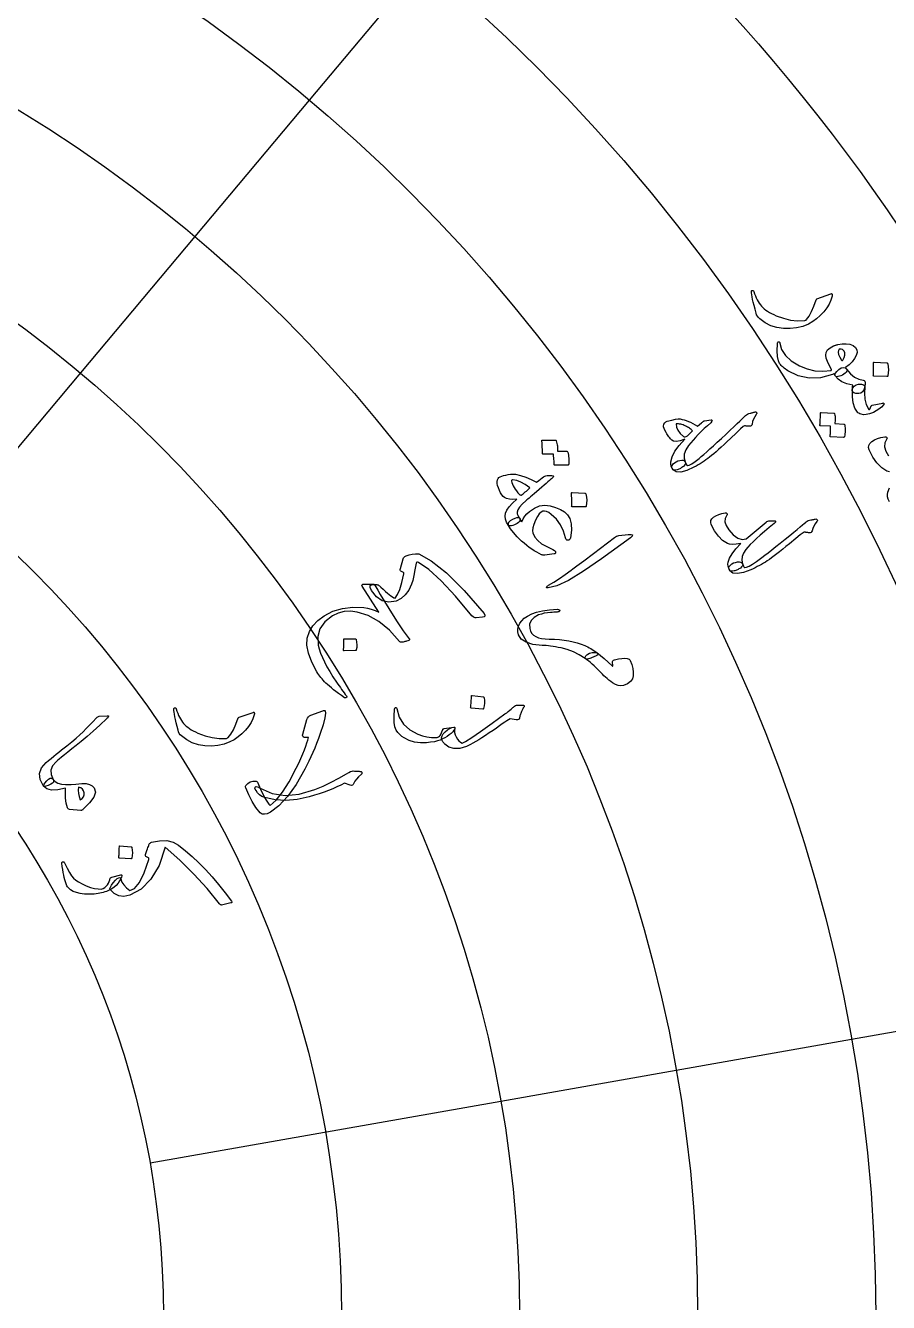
# Model space of a CAD drawing. Header units: millimetres. Extents: x -45 to 45, y -45 to 73.
# Drawn here: x 12.69 to 27.58, y 0.22 to 22.24 of the extents above; entities that cross this region are included whole.
import ezdxf

# ---------------------------------------------------------------- set-up
doc = ezdxf.new("R2010")
doc.units = ezdxf.units.MM
for name, color, linetype in [('ENGRAVE', 7, 'Continuous'), ('ENGRAVE_FINE', 8, 'Continuous'), ('GUIDE', 3, 'Continuous'), ('TEXT', 5, 'Continuous')]:
    doc.layers.add(name, color=color, linetype=linetype)

msp = doc.modelspace()

# ---------------------------------------------------------------- linework, layer by layer
at = {"layer": 'ENGRAVE'}
for radius in [39.65, 33.5042, 27.3585, 21.2127, 15.067]:
    msp.add_circle((0, 0), radius, dxfattribs=at)
at = {"layer": 'ENGRAVE_FINE'}
for points in [[(21.5361, 25.6657), (17.5857, 20.9578)], [(17.5857, 20.9578), (13.6353, 16.2499)], [(13.6353, 16.2499), (9.6849, 11.542)], [(32.9952, 5.818), (26.9429, 4.7508)], [(26.9429, 4.7508), (20.8905, 3.6836)], [(20.8905, 3.6836), (14.8381, 2.6164)]]:
    msp.add_lwpolyline(points, dxfattribs=at)
for radius in [36.5771, 30.4314, 24.2856, 18.1399]:
    msp.add_circle((0, 0), radius, dxfattribs=at)
at = {"layer": 'GUIDE'}
msp.add_circle((0, 0), 41, dxfattribs=at)
at = {"layer": 'TEXT'}
for points in [[(26.5863, 17.616), (26.5909, 17.6173), (26.5948, 17.6178), (26.5981, 17.6176), (26.6009, 17.6166), (26.6053, 17.611), (26.6075, 17.6021), (26.6074, 17.5897), (26.605, 17.574), (26.5851, 17.5059), (26.5545, 17.4385), (26.5133, 17.3718), (26.4615, 17.3058), (26.4013, 17.2416), (26.3376, 17.1848), (26.2706, 17.1355), (26.2002, 17.0937), (26.0981, 17.0531), (25.9919, 17.0266), (25.8818, 17.014), (25.7678, 17.0151), (25.6543, 17.0312), (25.5481, 17.0647), (25.4491, 17.1157), (25.3571, 17.1842), (25.3356, 17.2046), (25.3178, 17.2276), (25.304, 17.2532), (25.2939, 17.2815), (25.2761, 17.3503), (25.2603, 17.4128), (25.2466, 17.4689), (25.2352, 17.5188), (25.226, 17.5621), (25.2193, 17.5989), (25.2151, 17.6292), (25.2133, 17.6528), (25.2139, 17.6585), (25.2152, 17.6631), (25.2172, 17.6667), (25.22, 17.6694), (25.2242, 17.6718), (25.2287, 17.6733), (25.2334, 17.6738), (25.2385, 17.6735), (25.2433, 17.6718), (25.2473, 17.6685), (25.2506, 17.6635), (25.2531, 17.657), (25.2675, 17.6163), (25.2825, 17.5782), (25.298, 17.5428), (25.3142, 17.51), (25.3311, 17.4797), (25.3489, 17.4514), (25.3677, 17.4253), (25.3875, 17.4013), (25.4091, 17.3787), (25.4336, 17.3567), (25.4607, 17.3352), (25.4907, 17.3144), (25.5236, 17.2941), (25.5595, 17.2746), (25.5984, 17.2559), (25.6404, 17.2378), (25.7668, 17.1922), (25.8902, 17.1628), (26.0108, 17.1497), (26.1286, 17.153), (26.1376, 17.1541), (26.1466, 17.1574), (26.1557, 17.163), (26.1647, 17.1708), (26.2091, 17.2309), (26.2517, 17.3079), (26.2924, 17.4018), (26.331, 17.5127), (26.3343, 17.5186), (26.3376, 17.5231), (26.3412, 17.5262), (26.3449, 17.5279)], [(26.6131, 16.2239), (26.4076, 16.1658), (26.2108, 16.1572), (26.0224, 16.1979), (25.842, 16.2873), (25.8202, 16.3019), (25.7994, 16.3167), (25.7798, 16.3319), (25.7612, 16.3474), (25.7439, 16.3631), (25.7281, 16.3791), (25.7137, 16.3953), (25.7009, 16.4117), (25.6795, 16.4594), (25.6659, 16.5323), (25.66, 16.6303), (25.6615, 16.7537), (25.6637, 16.7683), (25.6681, 16.779), (25.6747, 16.7857), (25.6836, 16.7884), (25.6925, 16.7873), (25.6992, 16.7827), (25.7038, 16.7745), (25.7063, 16.7628), (25.7346, 16.6536), (25.7996, 16.5529), (25.9016, 16.4603), (26.0405, 16.3752), (26.1748, 16.318), (26.3107, 16.2855), (26.4482, 16.2777), (26.5874, 16.2947), (26.591, 16.2975), (26.5933, 16.3005), (26.5944, 16.3039), (26.5941, 16.3075), (26.554, 16.3824), (26.5245, 16.449), (26.5058, 16.5075), (26.4979, 16.5579), (26.5048, 16.6052), (26.5289, 16.6473), (26.5703, 16.6842), (26.6289, 16.7158), (26.6371, 16.7194), (26.6456, 16.7227), (26.6544, 16.7258), (26.6635, 16.7288), (26.6731, 16.7317), (26.6832, 16.7345), (26.6938, 16.7373), (26.7051, 16.7402), (26.7811, 16.7532), (26.8501, 16.7544), (26.9121, 16.7438), (26.9671, 16.7212), (27.0092, 16.6893), (27.0327, 16.6507), (27.0375, 16.6053), (27.0236, 16.5533), (26.9941, 16.4974), (26.9531, 16.4436), (26.9004, 16.392), (26.8362, 16.3426), (26.8388, 16.3384), (26.8415, 16.3345), (26.8442, 16.3308), (26.8469, 16.3273), (26.8497, 16.3238), (26.8524, 16.3201), (26.8551, 16.3162), (26.8577, 16.3121), (26.8633, 16.2959), (26.8608, 16.2792), (26.8503, 16.262), (26.8317, 16.2442), (26.8092, 16.2279), (26.7851, 16.2138), (26.7592, 16.2019), (26.7317, 16.1923), (26.7061, 16.186), (26.6862, 16.1842), (26.672, 16.1869), (26.6634, 16.1941), (26.6391, 16.234), (26.6351, 16.2319), (26.6294, 16.2296), (26.622, 16.2269), (26.6131, 16.2239)], [(26.7898, 16.4711), (26.815, 16.5173), (26.8275, 16.5586), (26.8273, 16.595), (26.8142, 16.6264), (26.7991, 16.6407), (26.7825, 16.6514), (26.7644, 16.6587), (26.7448, 16.6624), (26.7359, 16.662), (26.7284, 16.658), (26.7224, 16.6506), (26.7178, 16.6397), (26.7121, 16.606), (26.7185, 16.5664), (26.737, 16.5207), (26.7675, 16.4691), (26.7718, 16.4645), (26.777, 16.4633), (26.783, 16.4655), (26.7898, 16.4711)], [(27.0653, 15.8964), (27.016, 15.8972), (26.9809, 15.9055), (26.9597, 15.9214), (26.9526, 15.9448), (26.9526, 15.9486), (26.9531, 15.9544), (26.954, 15.9623), (26.9552, 15.9722), (26.9568, 15.9845), (26.9584, 15.9993), (26.9602, 16.0167), (26.962, 16.0367), (26.8588, 16.0622), (26.7745, 16.0972), (26.7089, 16.1418), (26.6621, 16.1962), (26.6557, 16.2199), (26.6635, 16.2468), (26.6854, 16.2769), (26.7214, 16.3102), (26.7613, 16.3362), (26.7971, 16.3456), (26.8288, 16.3382), (26.8564, 16.3142), (26.9247, 16.2372), (26.9951, 16.1798), (27.0677, 16.142), (27.1427, 16.1238), (27.1601, 16.1186), (27.1718, 16.1078), (27.1777, 16.0914), (27.1778, 16.0694), (27.1778, 16.0659), (27.1773, 16.0611), (27.1763, 16.0549), (27.1749, 16.0474), (27.173, 16.0385), (27.1706, 16.0282), (27.1678, 16.0166), (27.1644, 16.0037), (27.1512, 15.9571), (27.1303, 15.9238), (27.1016, 15.9035), (27.0653, 15.8964)], [(27.5519, 16.4228), (27.5562, 16.4217), (27.5601, 16.4189), (27.5635, 16.4143), (27.5666, 16.408), (27.5748, 16.3557), (27.5777, 16.3036), (27.5753, 16.2517), (27.5676, 16.2002), (27.5653, 16.1942), (27.5618, 16.1902), (27.5573, 16.1881), (27.5516, 16.1879), (27.3281, 16.1932), (27.322, 16.1946), (27.3181, 16.1989), (27.3166, 16.206), (27.3175, 16.216), (27.3182, 16.2246), (27.3189, 16.238), (27.3197, 16.2562), (27.3206, 16.2791), (27.3213, 16.3071), (27.3218, 16.3405), (27.3219, 16.3792), (27.3217, 16.4232), (27.3223, 16.4295), (27.3242, 16.4336), (27.3274, 16.4355), (27.3319, 16.4353)], [(26.9562, 15.9584), (26.9646, 15.9947), (26.9853, 16.0231), (27.0183, 16.0438), (27.0635, 16.0566), (27.1119, 16.0548), (27.1456, 16.0467), (27.1644, 16.0323), (27.1684, 16.0117), (27.1621, 15.9), (27.1714, 15.7977), (27.1962, 15.7046), (27.2368, 15.6207), (27.2389, 15.6182), (27.2417, 15.6172), (27.2451, 15.6175), (27.2491, 15.6193), (27.2552, 15.6254), (27.2624, 15.6376), (27.2708, 15.6558), (27.2804, 15.6801), (27.2843, 15.6859), (27.2888, 15.6907), (27.2939, 15.6943), (27.2996, 15.6969), (27.4789, 15.7308), (27.486, 15.7316), (27.4917, 15.731), (27.4962, 15.7288), (27.4993, 15.7252), (27.501, 15.7208), (27.501, 15.7161), (27.4993, 15.7112), (27.4959, 15.706), (27.4565, 15.662), (27.4137, 15.6246), (27.3674, 15.5939), (27.3176, 15.5699), (27.2521, 15.5464), (27.1956, 15.533), (27.1481, 15.5297), (27.1095, 15.5364), (27.0857, 15.5446), (27.0665, 15.5536), (27.0518, 15.5635), (27.0417, 15.5742), (26.9988, 15.6446), (26.9704, 15.7321), (26.9562, 15.8366), (26.9562, 15.9584)], [(24.1297, 14.9962), (24.0811, 14.9216), (24.055, 14.8502), (24.0513, 14.7818), (24.07, 14.7165), (24.0744, 14.6982), (24.0707, 14.6791), (24.059, 14.6593), (24.0393, 14.6389), (24.0279, 14.6296), (24.0159, 14.6208), (24.0034, 14.6122), (23.9904, 14.6039), (23.9768, 14.5963), (23.9627, 14.5896), (23.948, 14.5839), (23.9328, 14.5791), (23.9067, 14.5727), (23.8858, 14.5708), (23.87, 14.5732), (23.8593, 14.5801), (23.8404, 14.611), (23.8278, 14.6442), (23.8216, 14.6798), (23.8217, 14.7177), (23.8442, 14.8049), (23.8927, 14.8991), (23.9671, 15.0002), (24.0676, 15.1083), (23.9847, 15.0816), (23.9189, 15.0694), (23.8702, 15.0717), (23.8385, 15.0886), (23.8268, 15.1013), (23.8152, 15.115), (23.8034, 15.1299), (23.7916, 15.1458), (23.7797, 15.163), (23.7676, 15.1815), (23.7553, 15.2013), (23.7427, 15.2224), (23.7209, 15.2621), (23.706, 15.2939), (23.6981, 15.3178), (23.6973, 15.334), (23.7046, 15.366), (23.7174, 15.3908), (23.7355, 15.4082), (23.759, 15.4184), (23.8403, 15.4378), (23.9049, 15.4505), (23.9526, 15.4564), (23.9834, 15.4557), (24.0174, 15.4496), (24.0524, 15.4408), (24.0885, 15.4293), (24.1256, 15.4151), (24.1637, 15.3982), (24.2028, 15.3785), (24.243, 15.3562), (24.2841, 15.3311), (24.352, 15.3899), (24.3605, 15.3965), (24.3684, 15.4025), (24.3756, 15.408), (24.3822, 15.4129), (24.3883, 15.417), (24.394, 15.4201), (24.3995, 15.4221), (24.4046, 15.4231), (24.5168, 15.4408), (24.5335, 15.4404), (24.538, 15.4321), (24.5305, 15.416), (24.5109, 15.3919), (24.4531, 15.3403), (24.3984, 15.2892), (24.3466, 15.2385), (24.2977, 15.1884), (24.2517, 15.1389), (24.2084, 15.0904), (24.1677, 15.0428), (24.1297, 14.9962)], [(25.2674, 15.5756), (25.2787, 15.5777), (25.2881, 15.5769), (25.2957, 15.5733), (25.3015, 15.5668), (25.3044, 15.5597), (25.3048, 15.5519), (25.3025, 15.5436), (25.2977, 15.5347), (25.27, 15.4937), (25.2488, 15.4521), (25.2341, 15.4098), (25.226, 15.3669), (25.2205, 15.3511), (25.2105, 15.34), (25.1961, 15.3335), (25.1772, 15.3318), (25.1666, 15.3321), (25.1559, 15.3325), (25.1452, 15.3331), (25.1344, 15.3338), (25.1235, 15.3345), (25.1128, 15.335), (25.1021, 15.3354), (25.0915, 15.3358), (25.0738, 15.3234), (25.0281, 15.283), (24.9544, 15.2145), (24.8524, 15.1181), (24.7963, 15.065), (24.7435, 15.0156), (24.6937, 14.9699), (24.6471, 14.9277), (24.6037, 14.8894), (24.5636, 14.855), (24.5268, 14.8246), (24.4933, 14.7982), (24.4611, 14.7741), (24.4286, 14.7507), (24.3956, 14.728), (24.3621, 14.706), (24.3282, 14.6847), (24.2935, 14.664), (24.2582, 14.6438), (24.2222, 14.6241), (24.0969, 14.5662), (23.995, 14.5398), (23.9164, 14.5448), (23.8612, 14.5812), (23.845, 14.606), (23.84, 14.6307), (23.8462, 14.6552), (23.8635, 14.6795), (23.8879, 14.7016), (23.9153, 14.7191), (23.9459, 14.7322), (23.9796, 14.7407), (24.013, 14.7449), (24.0391, 14.7425), (24.0577, 14.7337), (24.0688, 14.7184), (24.0756, 14.7054), (24.0816, 14.6938), (24.087, 14.6835), (24.0917, 14.6746), (24.096, 14.667), (24.1003, 14.6609), (24.1046, 14.6562), (24.1088, 14.6529), (24.1421, 14.6616), (24.1868, 14.6849), (24.2427, 14.7227), (24.3099, 14.7751), (24.3489, 14.8078), (24.3932, 14.8459), (24.4428, 14.8896), (24.4975, 14.9387), (24.5577, 14.9934), (24.6235, 15.0536), (24.6948, 15.1193), (24.7717, 15.1905), (24.8467, 15.2604), (24.9124, 15.3221), (24.9688, 15.3755), (25.016, 15.4206), (25.054, 15.4573), (25.083, 15.4855), (25.1029, 15.505), (25.1137, 15.5159), (25.1288, 15.5288), (25.1467, 15.5397), (25.1674, 15.5486), (25.191, 15.5556), (25.2034, 15.5581), (25.215, 15.5606), (25.2258, 15.5631), (25.2357, 15.5656), (25.2449, 15.5681), (25.2532, 15.5706), (25.2607, 15.5731), (25.2674, 15.5756)], [(26.8092, 15.3671), (26.8134, 15.366), (26.8172, 15.3632), (26.8204, 15.3588), (26.8232, 15.3527), (26.8271, 15.3272), (26.8299, 15.302), (26.8313, 15.277), (26.8316, 15.2522), (26.8306, 15.2274), (26.8283, 15.2024), (26.8246, 15.1772), (26.8196, 15.1518), (26.817, 15.1459), (26.8131, 15.1418), (26.8078, 15.1394), (26.8013, 15.1386), (26.5788, 15.146), (26.5751, 15.1475), (26.5727, 15.1516), (26.5718, 15.1582), (26.5724, 15.1674), (26.5738, 15.1742), (26.575, 15.1848), (26.576, 15.1992), (26.5769, 15.2173), (26.5777, 15.2393), (26.5784, 15.2655), (26.5791, 15.2958), (26.5796, 15.3304), (26.4061, 15.336), (26.4001, 15.3374), (26.3964, 15.3415), (26.3951, 15.3484), (26.3962, 15.3581), (26.3971, 15.3664), (26.3982, 15.3795), (26.3994, 15.3971), (26.4009, 15.4194), (26.4023, 15.4466), (26.4036, 15.479), (26.4047, 15.5166), (26.4056, 15.5594), (26.4069, 15.5646), (26.4093, 15.5679), (26.4128, 15.5694), (26.4173, 15.5691), (26.6348, 15.5588), (26.639, 15.5578), (26.6428, 15.5551), (26.6461, 15.5506), (26.6489, 15.5445), (26.6533, 15.5235), (26.6564, 15.5025), (26.6583, 15.4814), (26.6589, 15.4603), (26.6583, 15.4393), (26.6568, 15.4184), (26.6543, 15.3976), (26.6508, 15.377)], [(24.1983, 15.2507), (24.1859, 15.2615), (24.1727, 15.2726), (24.1587, 15.2838), (24.144, 15.2951), (24.1282, 15.3063), (24.1111, 15.317), (24.0926, 15.3271), (24.0729, 15.3367), (24.0533, 15.3459), (24.0337, 15.3537), (24.0139, 15.3602), (23.9941, 15.3652), (23.9742, 15.3687), (23.9543, 15.3706), (23.9345, 15.3709), (23.9148, 15.3695), (23.9227, 15.3148), (23.9467, 15.2609), (23.9869, 15.2078), (24.0431, 15.1555), (24.0562, 15.15), (24.072, 15.1502), (24.0905, 15.156), (24.1117, 15.1673)], [(22.0278, 14.9), (22.0322, 14.8991), (22.0363, 14.8964), (22.0401, 14.8919), (22.0436, 14.8856), (22.0503, 14.8592), (22.0557, 14.8329), (22.0599, 14.8068), (22.0628, 14.7809), (22.0644, 14.7549), (22.0647, 14.7287), (22.0637, 14.7021), (22.0613, 14.6753), (22.0592, 14.669), (22.0557, 14.6645), (22.0506, 14.6617), (22.044, 14.6607), (21.8173, 14.6582), (21.8133, 14.6596), (21.8105, 14.6638), (21.8089, 14.6706), (21.8085, 14.6802), (21.8092, 14.6875), (21.8093, 14.6986), (21.8088, 14.7136), (21.8078, 14.7326), (21.8063, 14.7556), (21.8042, 14.7831), (21.8016, 14.8148), (21.7985, 14.8509), (21.6216, 14.8485), (21.6153, 14.8496), (21.6111, 14.8538), (21.6091, 14.8609), (21.6091, 14.8711), (21.6091, 14.8798), (21.6088, 14.8935), (21.6082, 14.912), (21.6072, 14.9353), (21.6058, 14.9638), (21.6035, 14.9977), (21.6006, 15.037), (21.5968, 15.0817), (21.5975, 15.0872), (21.5996, 15.0908), (21.603, 15.0925), (21.6076, 15.0924), (21.8297, 15.0923), (21.8342, 15.0914), (21.8383, 15.0887), (21.8421, 15.0843), (21.8457, 15.078), (21.8524, 15.0563), (21.8579, 15.0344), (21.8621, 15.0125), (21.865, 14.9905), (21.8667, 14.9684), (21.8674, 14.9465), (21.8671, 14.9247), (21.8657, 14.903)], [(21.7715, 14.4795), (21.7928, 14.4756), (21.8009, 14.4667), (21.7958, 14.453), (21.7775, 14.4343), (21.7656, 14.4243), (21.7493, 14.4102), (21.7285, 14.3921), (21.7033, 14.3698), (21.6734, 14.3435), (21.6383, 14.3131), (21.5981, 14.2785), (21.5527, 14.2398), (21.5082, 14.2018), (21.4682, 14.1678), (21.4329, 14.1378), (21.4023, 14.1118), (21.3764, 14.09), (21.3554, 14.0723), (21.3393, 14.0588), (21.3282, 14.0495), (21.2592, 13.9887), (21.2102, 13.9346), (21.1811, 13.8869), (21.172, 13.8458), (21.1736, 13.822), (21.1809, 13.7969), (21.1939, 13.7703), (21.2126, 13.7422), (21.2207, 13.7237), (21.2208, 13.7055), (21.2128, 13.6877), (21.1967, 13.6702), (21.1747, 13.6534), (21.1507, 13.639), (21.1248, 13.6271), (21.0969, 13.6175), (21.0716, 13.6119), (21.0509, 13.6105), (21.0351, 13.6132), (21.0239, 13.62), (20.9895, 13.6742), (20.9691, 13.727), (20.963, 13.7786), (20.971, 13.8289), (20.9956, 13.8831), (21.0364, 13.9416), (21.0935, 14.0044), (21.1669, 14.0714), (21.0977, 14.0675), (21.0388, 14.071), (20.9902, 14.0821), (20.952, 14.1007), (20.929, 14.1211), (20.9069, 14.1485), (20.8857, 14.1829), (20.8653, 14.2242), (20.8472, 14.27), (20.835, 14.3105), (20.8286, 14.3457), (20.828, 14.3757), (20.8334, 14.4039), (20.8434, 14.427), (20.8581, 14.4451), (20.8774, 14.458), (20.9045, 14.4698), (20.9365, 14.4801), (20.9735, 14.4887), (21.0153, 14.4958), (21.0584, 14.5012), (21.0936, 14.5042), (21.1211, 14.5048), (21.1407, 14.503), (21.2311, 14.4803), (21.3219, 14.45), (21.4132, 14.4119), (21.5049, 14.366), (21.5429, 14.3954), (21.576, 14.4204), (21.6041, 14.4409), (21.6274, 14.457), (21.6479, 14.469), (21.6679, 14.4772), (21.6875, 14.4816), (21.7066, 14.4823)], [(21.388, 14.2667), (21.3114, 14.3252), (21.2365, 14.3678), (21.1634, 14.3947), (21.0921, 14.406), (21.0843, 14.4046), (21.0789, 14.4008), (21.0761, 14.3945), (21.0757, 14.3857), (21.0811, 14.3579), (21.09, 14.3297), (21.1022, 14.3013), (21.1178, 14.2725), (21.1368, 14.2433), (21.1592, 14.2138), (21.185, 14.184), (21.2141, 14.1537), (21.2194, 14.1495), (21.2261, 14.1459), (21.2342, 14.1429), (21.2439, 14.1406), (21.2601, 14.1531), (21.2768, 14.1666), (21.2941, 14.181), (21.3118, 14.1963), (21.3301, 14.2125), (21.3489, 14.2297), (21.3682, 14.2477), (21.388, 14.2667)], [(22.3406, 14.1767), (22.3449, 14.1756), (22.3489, 14.1728), (22.3526, 14.1682), (22.3559, 14.1618), (22.3662, 14.1088), (22.3711, 14.0559), (22.3706, 14.0031), (22.3648, 13.9506), (22.3627, 13.9445), (22.3594, 13.9404), (22.3549, 13.9381), (22.3492, 13.9378), (22.1242, 13.9393), (22.118, 13.9407), (22.114, 13.945), (22.1122, 13.9522), (22.1126, 13.9623), (22.113, 13.971), (22.1133, 13.9847), (22.1134, 14.0031), (22.1134, 14.0265), (22.1131, 14.0549), (22.1123, 14.0888), (22.1109, 14.1281), (22.109, 14.1728), (22.1093, 14.1792), (22.1111, 14.1834), (22.1143, 14.1854), (22.1188, 14.1852)], [(21.8106, 13.1291), (21.6476, 13.109), (21.6305, 13.1086), (21.616, 13.1094), (21.604, 13.1114), (21.5946, 13.1145), (21.5519, 13.1336), (21.5092, 13.1558), (21.4664, 13.1811), (21.4237, 13.2096), (21.3807, 13.241), (21.3374, 13.2749), (21.2936, 13.3114), (21.2493, 13.3503), (21.1708, 13.4256), (21.107, 13.4956), (21.058, 13.5603), (21.0239, 13.62), (21.0199, 13.6486), (21.0306, 13.6763), (21.0561, 13.7029), (21.0964, 13.7286), (21.1359, 13.7468), (21.1676, 13.7565), (21.1914, 13.7578), (21.2072, 13.7505), (21.2086, 13.7485), (21.2099, 13.7464), (21.2113, 13.7443), (21.2126, 13.7422), (21.221, 13.7258), (21.2303, 13.7102), (21.2405, 13.6956), (21.2515, 13.682), (21.2729, 13.7315), (21.3019, 13.7779), (21.3384, 13.8211), (21.3826, 13.8612), (21.4702, 13.9198), (21.5589, 13.9554), (21.6488, 13.9679), (21.7398, 13.9572), (21.8359, 13.9295), (21.9183, 13.8944), (21.9869, 13.8523), (22.0416, 13.803), (22.0819, 13.7381), (22.1038, 13.6499), (22.1069, 13.5385), (22.091, 13.4041), (22.0861, 13.3871), (22.0772, 13.3751), (22.0642, 13.3679), (22.0471, 13.3657), (22.0315, 13.3679), (22.0196, 13.3748), (22.0113, 13.3866), (22.0067, 13.4032), (21.9737, 13.5223), (21.9214, 13.6301), (21.8498, 13.7263), (21.7592, 13.8107), (21.717, 13.8401), (21.6789, 13.859), (21.6448, 13.8673), (21.6149, 13.8651), (21.5849, 13.8499), (21.5542, 13.8186), (21.5226, 13.7713), (21.4901, 13.7079), (21.4611, 13.6377), (21.4438, 13.5782), (21.4382, 13.5291), (21.4444, 13.4905), (21.4794, 13.42), (21.5286, 13.3581), (21.5922, 13.3046), (21.6702, 13.2594), (21.7504, 13.2237), (21.7901, 13.2041), (21.8174, 13.1856), (21.8322, 13.1683), (21.8346, 13.1522), (21.8312, 13.1431), (21.826, 13.1362), (21.8192, 13.1315), (21.8106, 13.1291)], [(24.8394, 12.8394), (24.8216, 12.8796), (24.811, 12.9171), (24.8077, 12.9519), (24.8116, 12.9842), (24.8378, 13.0541), (24.8832, 13.1308), (24.9477, 13.2146), (25.0313, 13.3054), (24.9523, 13.2956), (24.8871, 13.2927), (24.8358, 13.2968), (24.7984, 13.3079), (24.7173, 13.361), (24.6443, 13.433), (24.5791, 13.524), (24.5215, 13.6341), (24.5119, 13.669), (24.5155, 13.7019), (24.5322, 13.7328), (24.5621, 13.7618), (24.602, 13.7874), (24.6487, 13.8084), (24.7021, 13.8246), (24.7623, 13.8361), (24.7711, 13.8366), (24.7787, 13.8351), (24.7852, 13.8318), (24.7905, 13.8266), (24.7947, 13.8185), (24.7956, 13.8105), (24.7933, 13.8026), (24.7878, 13.7948), (24.7607, 13.7412), (24.7573, 13.6816), (24.7777, 13.6162), (24.8217, 13.5447), (24.9011, 13.4553), (24.978, 13.3993), (25.0528, 13.3769), (25.1256, 13.3881), (25.4663, 13.674), (25.4824, 13.6861), (25.4979, 13.6948), (25.5128, 13.6999), (25.5271, 13.7015), (25.6039, 13.6992), (25.6142, 13.6985), (25.6222, 13.6968), (25.6278, 13.6942), (25.6311, 13.6907), (25.6312, 13.6836), (25.6269, 13.675), (25.6183, 13.6652), (25.6054, 13.654), (25.5179, 13.582), (25.438, 13.5143), (25.3656, 13.451), (25.3008, 13.392), (25.2435, 13.3376), (25.1935, 13.288), (25.1508, 13.2431), (25.1156, 13.203), (25.075, 13.1421), (25.0523, 13.081), (25.0474, 13.0199), (25.0603, 12.9585), (25.0629, 12.9408), (25.0576, 12.9226), (25.0443, 12.9041), (25.0231, 12.8852), (25.0111, 12.8769), (24.9987, 12.8689), (24.986, 12.8614), (24.9728, 12.8544), (24.9592, 12.848), (24.9449, 12.8425), (24.93, 12.8379), (24.9145, 12.8342), (24.8854, 12.8292), (24.8631, 12.8285), (24.8478, 12.8319), (24.8394, 12.8394)], [(26.316, 13.7298), (26.3274, 13.7311), (26.3368, 13.7296), (26.3441, 13.7255), (26.3494, 13.7186), (26.3518, 13.7113), (26.3516, 13.7035), (26.3488, 13.6954), (26.3433, 13.6869), (26.3127, 13.648), (26.2886, 13.6079), (26.271, 13.5668), (26.2598, 13.5246), (26.2532, 13.5092), (26.2425, 13.4989), (26.2276, 13.4935), (26.2086, 13.4931), (26.1981, 13.4941), (26.1875, 13.4954), (26.1768, 13.4967), (26.166, 13.4981), (26.1553, 13.4996), (26.1446, 13.5009), (26.134, 13.5021), (26.1235, 13.5032), (26.1049, 13.4921), (26.0565, 13.4551), (25.978, 13.392), (25.8693, 13.3031), (25.8097, 13.2542), (25.7534, 13.2088), (25.7005, 13.1667), (25.651, 13.128), (25.605, 13.0928), (25.5626, 13.0614), (25.5236, 13.0337), (25.4883, 13.0097), (25.4545, 12.988), (25.4204, 12.967), (25.3858, 12.9467), (25.3509, 12.9272), (25.3155, 12.9084), (25.2795, 12.8901), (25.2428, 12.8725), (25.2055, 12.8555), (25.0763, 12.8067), (24.9728, 12.7876), (24.8948, 12.7982), (24.8423, 12.8385), (24.828, 12.8644), (24.8248, 12.8893), (24.8326, 12.9133), (24.8516, 12.9364), (24.8775, 12.9566), (24.9062, 12.9722), (24.9376, 12.983), (24.9719, 12.9891), (25.0055, 12.9909), (25.0313, 12.9867), (25.0492, 12.9766), (25.0592, 12.9605), (25.065, 12.947), (25.0702, 12.935), (25.0748, 12.9244), (25.0789, 12.9151), (25.0827, 12.9073), (25.0865, 12.9009), (25.0904, 12.8959), (25.0944, 12.8923), (25.1283, 12.8986), (25.1745, 12.9186), (25.233, 12.9524), (25.3037, 12.9999), (25.345, 13.0296), (25.3919, 13.0645), (25.4444, 13.1045), (25.5026, 13.1496), (25.5665, 13.1999), (25.6364, 13.2552), (25.7123, 13.3156), (25.7941, 13.3812), (25.8739, 13.4455), (25.9438, 13.5023), (26.0039, 13.5516), (26.0542, 13.5932), (26.0947, 13.6271), (26.1256, 13.6531), (26.1469, 13.6712), (26.1585, 13.6813), (26.1744, 13.693), (26.193, 13.7026), (26.2144, 13.71), (26.2384, 13.7153), (26.2509, 13.7169), (26.2627, 13.7186), (26.2736, 13.7203), (26.2837, 13.7221), (26.293, 13.7239), (26.3015, 13.7258), (26.3091, 13.7278), (26.316, 13.7298)], [(23.085, 13.4626), (23.1376, 13.4642), (23.1617, 13.455), (23.1575, 13.4349), (23.1249, 13.404), (22.6248, 13.0462), (22.3166, 12.8287), (22.0603, 12.6725), (21.8563, 12.5769), (21.7049, 12.5413), (21.6903, 12.5422), (21.681, 12.5452), (21.6771, 12.5501), (21.6784, 12.5571), (21.6826, 12.5645), (21.6893, 12.5719), (21.6985, 12.5794), (21.7102, 12.5869), (21.8038, 12.6412), (21.9006, 12.703), (22.0006, 12.7725), (22.1036, 12.8497), (22.1308, 12.8693), (22.2039, 12.9232), (22.3226, 13.0116), (22.487, 13.1345), (22.8485, 13.4117), (22.8686, 13.425), (22.8884, 13.4351), (22.9079, 13.442), (22.927, 13.4458)], [(20.5747, 12.0354), (20.4659, 12.0234), (20.4471, 12.0236), (20.4285, 12.0301), (20.4101, 12.0427), (20.3919, 12.0615), (20.1077, 12.4002), (19.8579, 12.6646), (19.6451, 12.8571), (19.4715, 12.9798), (19.4543, 12.9873), (19.4412, 12.9881), (19.4322, 12.9823), (19.4274, 12.9698), (19.4081, 12.8532), (19.3886, 12.7541), (19.3691, 12.6722), (19.3498, 12.6076), (19.3019, 12.5058), (19.2411, 12.4232), (19.1677, 12.3596), (19.0817, 12.3149), (18.9556, 12.295), (18.843, 12.3186), (18.7438, 12.3855), (18.6573, 12.4957), (18.6336, 12.5474), (18.635, 12.5826), (18.6616, 12.6012), (18.7135, 12.6032), (18.7335, 12.6006), (18.7497, 12.598), (18.7622, 12.5956), (18.7709, 12.5934), (18.7842, 12.5848), (18.7968, 12.5757), (18.8087, 12.5662), (18.8199, 12.5562), (18.8602, 12.5174), (18.8976, 12.4827), (18.932, 12.4521), (18.9635, 12.4255), (18.9924, 12.4032), (19.0192, 12.3854), (19.0437, 12.3723), (19.0661, 12.3637), (19.107, 12.4255), (19.1455, 12.5163), (19.1812, 12.6364), (19.2137, 12.786), (19.2145, 12.7933), (19.2138, 12.7998), (19.2118, 12.8053), (19.2084, 12.8099), (19.1634, 12.8293), (19.1571, 12.8353), (19.1542, 12.8451), (19.1548, 12.8585), (19.159, 12.8758), (19.2034, 13.044), (19.2099, 13.0586), (19.2208, 13.0718), (19.2361, 13.0834), (19.2557, 13.0934), (19.3083, 13.1126), (19.3626, 13.1248), (19.4186, 13.13), (19.4762, 13.1282), (19.6898, 13.0096), (19.9509, 12.8005), (20.2564, 12.4978), (20.6023, 12.0981), (20.6165, 12.0737), (20.6166, 12.0551), (20.6026, 12.0423), (20.5747, 12.0354)], [(18.8107, 12.4294), (18.9586, 12.1842), (19.0903, 11.9748), (19.2069, 11.8016), (19.3096, 11.6651), (19.3128, 11.661), (19.3149, 11.6569), (19.3157, 11.6529), (19.3154, 11.6491), (19.3139, 11.6455), (19.3113, 11.6424), (19.3076, 11.6397), (19.3028, 11.6376), (19.2832, 11.6309), (19.2651, 11.6249), (19.2485, 11.6197), (19.2334, 11.6152), (19.2198, 11.6114), (19.2076, 11.6084), (19.197, 11.6061), (19.1879, 11.6046), (19.1724, 11.6036), (19.1595, 11.6055), (19.149, 11.6102), (19.141, 11.6177), (18.9676, 11.811), (18.7877, 11.9599), (18.6026, 12.0645), (18.4131, 12.1248), (18.295, 12.1397), (18.1843, 12.1334), (18.0811, 12.1063), (17.9853, 12.0586), (17.8541, 11.955), (17.7698, 11.8366), (17.7319, 11.7036), (17.7399, 11.5561), (17.757, 11.4884), (17.7807, 11.4174), (17.8109, 11.3429), (17.8475, 11.2649), (17.8904, 11.1833), (17.9392, 11.0982), (17.994, 11.0094), (18.0547, 10.9168), (18.0771, 10.8843), (18.0992, 10.8525), (18.1213, 10.8214), (18.1432, 10.7909), (18.1648, 10.7613), (18.186, 10.7328), (18.2068, 10.7054), (18.2272, 10.6791), (18.2327, 10.6707), (18.234, 10.6631), (18.2309, 10.6563), (18.2235, 10.6503), (18.2136, 10.6455), (18.2051, 10.6432), (18.198, 10.6436), (18.1922, 10.6466), (18.1396, 10.6839), (18.0906, 10.7197), (18.0452, 10.7538), (18.0036, 10.7864), (17.9656, 10.8173), (17.9312, 10.8464), (17.9004, 10.8736), (17.8733, 10.8991), (17.8494, 10.924), (17.8267, 10.9485), (17.8051, 10.9727), (17.7847, 10.9965), (17.7657, 11.0202), (17.7481, 11.0441), (17.732, 11.0681), (17.7174, 11.0922), (17.6278, 11.2639), (17.57, 11.4182), (17.5443, 11.5558), (17.5512, 11.6771), (17.587, 11.7873), (17.647, 11.8882), (17.7317, 11.9798), (17.8412, 12.062), (17.9934, 12.1395), (18.1582, 12.1895), (18.3356, 12.2113), (18.5257, 12.2042), (18.5887, 12.1935), (18.6533, 12.1767), (18.7194, 12.1538), (18.787, 12.1247), (18.495, 12.5735), (18.4923, 12.5872), (18.4976, 12.5973), (18.5107, 12.6037), (18.5316, 12.6064), (18.5645, 12.607), (18.5941, 12.6073), (18.6206, 12.6074), (18.6437, 12.6073), (18.6636, 12.6069), (18.68, 12.6062), (18.6929, 12.6052), (18.7023, 12.6038), (18.7115, 12.5925), (18.7327, 12.5597), (18.7658, 12.5054), (18.8107, 12.4294)], [(22.3439, 11.3251), (22.2442, 11.3888), (22.1419, 11.4402), (22.0371, 11.4795), (21.9299, 11.5067), (21.882, 11.516), (21.836, 11.5243), (21.7919, 11.5314), (21.7499, 11.5374), (21.7098, 11.5424), (21.6716, 11.5463), (21.6354, 11.5491), (21.6012, 11.5509), (21.4447, 11.5674), (21.3252, 11.6034), (21.2426, 11.6592), (21.1966, 11.7353), (21.1857, 11.7835), (21.186, 11.8326), (21.1976, 11.8827), (21.2203, 11.9337), (21.2498, 11.9768), (21.2933, 12.018), (21.3508, 12.0571), (21.4223, 12.0942), (21.5068, 12.1249), (21.6097, 12.1485), (21.731, 12.1646), (21.8707, 12.1729), (21.8793, 12.1717), (21.887, 12.1694), (21.894, 12.1659), (21.9001, 12.1612), (21.9046, 12.156), (21.9066, 12.1508), (21.9061, 12.1456), (21.9031, 12.1404), (21.8979, 12.1353), (21.8931, 12.1314), (21.8887, 12.1288), (21.8846, 12.1274), (21.88, 12.1271), (21.8718, 12.1266), (21.86, 12.1258), (21.8446, 12.1248), (21.8256, 12.1235), (21.803, 12.122), (21.7768, 12.1201), (21.7469, 12.118), (21.6925, 12.1131), (21.6401, 12.1043), (21.5899, 12.0918), (21.5417, 12.0756), (21.4635, 12.034), (21.4119, 11.9815), (21.3867, 11.9181), (21.3877, 11.8438), (21.4006, 11.7964), (21.4221, 11.7569), (21.4524, 11.7253), (21.4916, 11.7014), (21.5372, 11.6829), (21.5913, 11.6696), (21.6539, 11.6613), (21.7251, 11.6582), (21.8157, 11.6556), (21.9023, 11.6499), (21.9848, 11.641), (22.0631, 11.629), (22.1377, 11.6137), (22.2087, 11.5948), (22.2761, 11.5725), (22.34, 11.5467), (22.3652, 11.5355), (22.3904, 11.5232), (22.4157, 11.5096), (22.4411, 11.4948), (22.4667, 11.479), (22.4924, 11.4624), (22.5183, 11.445), (22.5445, 11.4268), (22.561, 11.4121), (22.5671, 11.3987), (22.5627, 11.3866), (22.5478, 11.3758), (22.5263, 11.3664), (22.5051, 11.3573), (22.4842, 11.3486), (22.4637, 11.3402), (22.4436, 11.3324), (22.424, 11.3254), (22.4048, 11.3191), (22.3862, 11.3135), (22.3773, 11.3121), (22.3673, 11.3136), (22.3562, 11.3179), (22.3439, 11.3251)], [(18.3813, 11.6629), (18.3851, 11.6621), (18.3885, 11.6598), (18.3916, 11.656), (18.3943, 11.6507), (18.4018, 11.606), (18.4047, 11.5613), (18.403, 11.5166), (18.3965, 11.4719), (18.3945, 11.4667), (18.3915, 11.4631), (18.3875, 11.4611), (18.3826, 11.4607), (18.1863, 11.4561), (18.1809, 11.4571), (18.1775, 11.4606), (18.1762, 11.4667), (18.1768, 11.4752), (18.1774, 11.4827), (18.178, 11.4942), (18.1786, 11.5099), (18.1792, 11.5296), (18.1797, 11.5538), (18.1798, 11.5824), (18.1797, 11.6157), (18.1792, 11.6536), (18.1797, 11.659), (18.1813, 11.6626), (18.1841, 11.6644), (18.1881, 11.6644)], [(22.5445, 11.4268), (22.6097, 11.3787), (22.6757, 11.3243), (22.7426, 11.2634), (22.8103, 11.1961), (22.8164, 11.1922), (22.8203, 11.1927), (22.822, 11.1977), (22.8215, 11.2072), (22.8185, 11.2529), (22.8193, 11.271), (22.8248, 11.2852), (22.8351, 11.2955), (22.8501, 11.3019), (22.9191, 11.3161), (22.9787, 11.3249), (23.0287, 11.3282), (23.0693, 11.3261), (23.0878, 11.3206), (23.103, 11.3125), (23.1151, 11.3017), (23.1239, 11.2883), (23.1494, 11.2199), (23.1663, 11.1536), (23.1747, 11.0896), (23.1746, 11.0279), (23.1609, 10.974), (23.1287, 10.9277), (23.0781, 10.8891), (23.009, 10.8581), (22.9621, 10.8517), (22.9147, 10.8575), (22.8667, 10.8752), (22.8181, 10.9049), (22.7867, 10.9283), (22.7562, 10.9524), (22.7266, 10.9769), (22.6979, 11.0021), (22.6698, 11.0278), (22.6423, 11.0543), (22.6152, 11.0814), (22.5885, 11.1093), (22.5587, 11.1407), (22.5286, 11.1707), (22.4983, 11.1993), (22.4677, 11.2266), (22.4369, 11.2526), (22.406, 11.2778), (22.375, 11.3019), (22.3439, 11.3251), (22.3474, 11.3497), (22.3565, 11.3707), (22.3713, 11.3881), (22.3918, 11.4018), (22.4181, 11.4136), (22.4433, 11.4218), (22.4676, 11.4264), (22.491, 11.4273)], [(20.5887, 10.6622), (20.5925, 10.661), (20.5958, 10.6582), (20.5987, 10.6538), (20.6011, 10.648), (20.606, 10.6003), (20.6061, 10.5532), (20.6016, 10.5067), (20.5922, 10.4607), (20.5899, 10.4556), (20.5866, 10.4521), (20.5825, 10.4505), (20.5774, 10.4507), (20.3785, 10.4691), (20.3731, 10.4708), (20.3699, 10.4749), (20.3689, 10.4814), (20.3701, 10.4903), (20.3712, 10.498), (20.3725, 10.51), (20.374, 10.5263), (20.3759, 10.5469), (20.3779, 10.5721), (20.3798, 10.602), (20.3817, 10.6368), (20.3835, 10.6765), (20.3844, 10.682), (20.3863, 10.6856), (20.3892, 10.6871), (20.3932, 10.6867)], [(16.6177, 10.3953), (16.6223, 10.3965), (16.6263, 10.397), (16.6296, 10.3966), (16.6323, 10.3955), (16.6366, 10.3898), (16.6386, 10.3808), (16.6382, 10.3685), (16.6355, 10.3528), (16.6137, 10.2851), (16.5813, 10.2185), (16.5382, 10.153), (16.4845, 10.0885), (16.4223, 10.0261), (16.357, 9.9714), (16.2884, 9.9242), (16.2168, 9.8845), (16.1136, 9.8469), (16.0069, 9.8232), (15.8968, 9.8133), (15.7833, 9.8168), (15.671, 9.8348), (15.5666, 9.8696), (15.4698, 9.9212), (15.3805, 9.9896), (15.3596, 10.0099), (15.3427, 10.0327), (15.3296, 10.0581), (15.3204, 10.086), (15.3044, 10.1539), (15.2903, 10.2156), (15.278, 10.271), (15.2678, 10.3202), (15.2596, 10.3631), (15.2536, 10.3994), (15.25, 10.4293), (15.2486, 10.4526), (15.2494, 10.4582), (15.2508, 10.4628), (15.2528, 10.4664), (15.2556, 10.469), (15.2598, 10.4713), (15.2643, 10.4728), (15.2691, 10.4733), (15.2741, 10.473), (15.2788, 10.4713), (15.2827, 10.468), (15.2859, 10.4631), (15.2883, 10.4566), (15.3018, 10.4164), (15.316, 10.3787), (15.3307, 10.3437), (15.3461, 10.3113), (15.3622, 10.2812), (15.3793, 10.2532), (15.3974, 10.2273), (15.4165, 10.2035), (15.4374, 10.181), (15.4611, 10.159), (15.4876, 10.1376), (15.5168, 10.1166), (15.549, 10.0963), (15.5842, 10.0766), (15.6224, 10.0575), (15.6637, 10.0391), (15.7881, 9.992), (15.9101, 9.9605), (16.0298, 9.9449), (16.1474, 9.9453), (16.1564, 9.9462), (16.1655, 9.9493), (16.1747, 9.9546), (16.184, 9.9621), (16.2301, 10.0208), (16.2749, 10.0964), (16.3183, 10.189), (16.3599, 10.2987), (16.3632, 10.3045), (16.3667, 10.3089), (16.3704, 10.312), (16.3741, 10.3136)], [(16.6916, 9.19), (16.7255, 9.1123), (16.7574, 9.0426), (16.7872, 8.981), (16.8152, 8.9273), (16.8412, 8.8816), (16.8654, 8.8435), (16.8878, 8.8131), (16.9083, 8.7904), (17.0133, 8.88), (17.1244, 9.0159), (17.2404, 9.1989), (17.3603, 9.4302), (17.4019, 9.519), (17.4391, 9.6016), (17.4721, 9.6778), (17.5007, 9.7476), (17.5251, 9.8108), (17.545, 9.8673), (17.5606, 9.9171), (17.5718, 9.9601), (17.4961, 9.962), (17.4811, 9.9725), (17.4724, 9.9858), (17.47, 10.002), (17.4738, 10.021), (17.5435, 10.2695), (17.554, 10.2951), (17.5689, 10.3163), (17.5881, 10.3333), (17.6116, 10.346), (17.8178, 10.4239), (17.8328, 10.4286), (17.8448, 10.4297), (17.8539, 10.4271), (17.8601, 10.4209), (17.8662, 10.3785), (17.8537, 10.2987), (17.8224, 10.1817), (17.7716, 10.028), (17.7412, 9.9428), (17.7101, 9.8601), (17.6783, 9.7798), (17.6458, 9.7021), (17.6128, 9.6267), (17.5791, 9.5539), (17.545, 9.4834), (17.5103, 9.4154), (17.3586, 9.1537), (17.2078, 8.944), (17.0594, 8.7847), (16.9146, 8.6748), (16.8581, 8.6477), (16.8098, 8.6368), (16.7697, 8.642), (16.7378, 8.6634), (16.6635, 8.7551), (16.5978, 8.8573), (16.5403, 8.97), (16.491, 9.0934), (16.4869, 9.105), (16.4853, 9.1153), (16.4863, 9.1242), (16.4898, 9.1317), (16.5274, 9.1704), (16.5675, 9.1963), (16.6101, 9.2093), (16.6553, 9.2093), (16.6701, 9.2066), (16.6811, 9.2025), (16.6883, 9.197), (16.6916, 9.19)], [(20.0959, 10.1137), (20.0806, 10.0864), (20.0593, 10.0593), (20.032, 10.0323), (19.9987, 10.0054), (19.9625, 9.9802), (19.9242, 9.957), (19.884, 9.936), (19.8418, 9.9171), (19.7969, 9.902), (19.7427, 9.8895), (19.679, 9.8795), (19.606, 9.8721), (19.5016, 9.8705), (19.4029, 9.8837), (19.3098, 9.9118), (19.2223, 9.9546), (19.1816, 9.9816), (19.1451, 10.0127), (19.1129, 10.0482), (19.0849, 10.0879), (19.0635, 10.1429), (19.0518, 10.2222), (19.0495, 10.3261), (19.0564, 10.4547), (19.0584, 10.4631), (19.0619, 10.47), (19.0669, 10.4752), (19.0735, 10.4788), (19.0803, 10.4798), (19.0859, 10.477), (19.0904, 10.4706), (19.0937, 10.4604), (19.136, 10.3141), (19.2107, 10.1921), (19.3182, 10.0938), (19.4591, 10.0187), (19.5368, 9.9919), (19.6158, 9.9733), (19.6961, 9.9629), (19.7776, 9.9609), (19.7901, 9.9623), (19.8029, 9.9663), (19.8159, 9.9728), (19.8292, 9.9819), (19.8444, 9.9979), (19.8594, 10.0231), (19.8741, 10.0573), (19.8885, 10.1008), (19.8915, 10.1062), (19.8966, 10.1105), (19.9039, 10.1137), (19.9132, 10.1158), (20.0779, 10.1396), (20.0843, 10.14), (20.0893, 10.1391), (20.0932, 10.137), (20.0958, 10.1336), (20.0977, 10.1287), (20.0984, 10.1237), (20.0978, 10.1187), (20.0959, 10.1137)], [(21.2934, 10.5086), (21.2948, 10.5031), (21.2941, 10.4972), (21.291, 10.4908), (21.2857, 10.4839), (21.2777, 10.4734), (21.2686, 10.4572), (21.2582, 10.4351), (21.2467, 10.4073), (21.241, 10.3916), (21.2355, 10.3764), (21.2303, 10.3617), (21.2253, 10.3474), (21.2207, 10.3334), (21.2168, 10.3198), (21.2135, 10.3065), (21.2107, 10.2936), (21.2046, 10.2801), (21.1931, 10.2714), (21.1762, 10.2675), (21.1538, 10.2685), (21.0495, 10.2849), (21.0239, 10.2689), (20.9931, 10.2486), (20.9569, 10.224), (20.9154, 10.195), (20.8682, 10.162), (20.8148, 10.1253), (20.7552, 10.0848), (20.6894, 10.0405), (20.6242, 9.9961), (20.5636, 9.9563), (20.5077, 9.9209), (20.4564, 9.89), (20.4097, 9.8634), (20.3678, 9.841), (20.3307, 9.8227), (20.2984, 9.8086), (20.182, 9.7738), (20.0807, 9.7691), (19.9943, 9.7942), (19.9226, 9.8493), (19.9133, 9.8591), (19.9048, 9.869), (19.8973, 9.8788), (19.8907, 9.8887), (19.8849, 9.8985), (19.8798, 9.9081), (19.8754, 9.9176), (19.8716, 9.927), (19.8673, 9.957), (19.876, 9.9889), (19.8976, 10.0227), (19.9323, 10.0586), (19.9721, 10.0914), (20.0095, 10.1162), (20.0444, 10.1329), (20.0769, 10.1416), (20.0832, 10.1419), (20.0883, 10.1411), (20.0922, 10.139), (20.0948, 10.1356), (20.0967, 10.1307), (20.0974, 10.1257), (20.0968, 10.1207), (20.0949, 10.1157), (20.0906, 10.0813), (20.0933, 10.0459), (20.103, 10.0093), (20.1198, 9.9715), (20.1429, 9.9348), (20.1679, 9.9042), (20.1947, 9.8797), (20.2234, 9.8614), (20.2824, 9.8931), (20.3884, 9.9612), (20.5414, 10.066), (20.741, 10.208), (20.9616, 10.3681), (20.9908, 10.3894), (21.0181, 10.4103), (21.0434, 10.4309), (21.0666, 10.4512), (21.0781, 10.4617), (21.0887, 10.4709), (21.0986, 10.479), (21.1076, 10.4859), (21.1157, 10.4917), (21.1224, 10.4968), (21.1278, 10.501), (21.1319, 10.5044), (21.1417, 10.5109), (21.1513, 10.5154), (21.1606, 10.5177), (21.1698, 10.518), (21.2761, 10.5184), (21.2821, 10.5173), (21.287, 10.5153), (21.2907, 10.5124), (21.2934, 10.5086)], [(14.0997, 10.3351), (14.1078, 10.3353), (14.1139, 10.3344), (14.1181, 10.3325), (14.1203, 10.3295), (14.1213, 10.3232), (14.1172, 10.314), (14.1081, 10.3018), (14.0939, 10.2866), (13.9714, 10.1731), (13.8567, 10.0701), (13.7499, 9.9775), (13.651, 9.8951), (13.5654, 9.8263), (13.4886, 9.7645), (13.4208, 9.7097), (13.362, 9.662), (13.312, 9.6215), (13.2708, 9.5882), (13.2385, 9.5622), (13.2149, 9.5434), (13.1532, 9.4746), (13.1246, 9.4008), (13.1288, 9.3218), (13.1656, 9.2374), (13.1745, 9.2131), (13.1709, 9.1911), (13.1549, 9.1714), (13.1264, 9.154), (13.0775, 9.1323), (13.0405, 9.1199), (13.0154, 9.1167), (13.002, 9.1227), (12.9434, 9.2347), (12.9308, 9.3395), (12.9643, 9.4375), (13.0444, 9.5288), (13.0877, 9.5656), (13.1313, 9.6022), (13.1753, 9.6386), (13.2196, 9.6747), (13.2642, 9.7108), (13.3089, 9.7468), (13.3539, 9.7827), (13.399, 9.8187), (13.4852, 9.8871), (13.5615, 9.9505), (13.6279, 10.0089), (13.6844, 10.0622), (13.7373, 10.1152), (13.793, 10.1726), (13.8515, 10.2343), (13.9128, 10.3005), (13.9243, 10.3117), (13.9363, 10.3201), (13.9487, 10.3254), (13.9617, 10.3278)], [(13.8756, 9.0924), (13.8935, 9.0196), (13.8668, 8.9327), (13.7952, 8.832), (13.6789, 8.7177), (13.6698, 8.7105), (13.6609, 8.7056), (13.6521, 8.7031), (13.6435, 8.703), (13.4493, 8.7216), (13.437, 8.7236), (13.4269, 8.7286), (13.4192, 8.7367), (13.4137, 8.7479), (13.3926, 8.8317), (13.3802, 8.9157), (13.3765, 9), (13.3816, 9.0848), (13.2459, 9.0579), (13.1375, 9.0551), (13.0563, 9.0766), (13.002, 9.1227), (12.9999, 9.1306), (13.0025, 9.1422), (13.0097, 9.1573), (13.0214, 9.1761), (13.0551, 9.216), (13.0855, 9.2432), (13.1125, 9.2578), (13.1363, 9.2597), (13.1444, 9.2567), (13.152, 9.252), (13.159, 9.2456), (13.1656, 9.2374), (13.2012, 9.2015), (13.2484, 9.1749), (13.3073, 9.1574), (13.378, 9.1491), (13.4153, 9.1496), (13.4749, 9.1528), (13.5569, 9.1585), (13.6613, 9.1664), (13.734, 9.166), (13.794, 9.1535), (13.8412, 9.1289), (13.8756, 9.0924)], [(16.8163, 8.9279), (16.7691, 8.9464), (16.7283, 8.972), (16.6939, 9.0047), (16.6658, 9.0446), (16.6538, 9.0698), (16.6484, 9.0895), (16.6496, 9.1037), (16.6573, 9.1124), (16.6713, 9.1159), (16.6895, 9.1133), (16.7118, 9.1045), (16.7381, 9.0894), (16.9418, 8.9967), (17.1665, 8.9612), (17.4126, 8.9835), (17.6803, 9.0646), (17.8224, 9.1239), (17.9612, 9.1889), (18.0966, 9.2598), (18.2285, 9.3368), (18.2667, 9.3592), (18.2982, 9.3747), (18.323, 9.3835), (18.3411, 9.3855), (18.3674, 9.3835), (18.3907, 9.3817), (18.4111, 9.3803), (18.4284, 9.3793), (18.4429, 9.3784), (18.4545, 9.3776), (18.4633, 9.3768), (18.4693, 9.3761), (18.478, 9.373), (18.4848, 9.369), (18.4896, 9.3639), (18.4925, 9.3579), (18.4936, 9.3491), (18.493, 9.3417), (18.4906, 9.3356), (18.4865, 9.3309), (18.4366, 9.2833), (18.398, 9.2416), (18.3707, 9.2057), (18.3549, 9.1756), (18.344, 9.1533), (18.3294, 9.1399), (18.3111, 9.1354), (18.2891, 9.1397), (18.1913, 9.1731), (18.1282, 9.1399), (18.0615, 9.108), (17.9912, 9.0773), (17.9173, 9.0479), (17.8397, 9.0195), (17.7584, 8.9918), (17.6735, 8.9648), (17.5849, 8.9385), (17.3781, 8.8927), (17.1811, 8.876), (16.9939, 8.8878), (16.8163, 8.9279)], [(13.6049, 9.107), (13.5992, 9.053), (13.6016, 8.9978), (13.6118, 8.9414), (13.63, 8.8837), (13.6649, 8.9103), (13.6883, 8.9396), (13.7002, 8.9719), (13.7005, 9.007), (13.6905, 9.0407), (13.6712, 9.0686), (13.6426, 9.0907), (13.6049, 9.107)], [(16.2293, 7.107), (16.0724, 7.0723), (16.0633, 7.0725), (16.0543, 7.0761), (16.0454, 7.0829), (16.0365, 7.093), (15.8214, 7.3554), (15.5932, 7.6057), (15.3525, 7.8432), (15.0999, 8.0676), (14.9926, 7.7557), (14.8528, 7.5152), (14.6838, 7.3441), (14.4878, 7.2402), (14.3864, 7.2193), (14.2966, 7.2288), (14.2182, 7.2688), (14.151, 7.339), (14.146, 7.3565), (14.1527, 7.3815), (14.1712, 7.4139), (14.2014, 7.4537), (14.2399, 7.4981), (14.272, 7.528), (14.2976, 7.5434), (14.3168, 7.5442), (14.3215, 7.541), (14.3254, 7.5362), (14.3286, 7.5298), (14.3311, 7.5218), (14.3508, 7.4688), (14.3833, 7.4178), (14.4287, 7.3687), (14.4868, 7.3213), (14.5708, 7.3591), (14.6548, 7.4602), (14.7375, 7.6256), (14.8171, 7.8569), (14.8188, 7.8683), (14.8166, 7.878), (14.8106, 7.886), (14.8008, 7.8922), (14.7774, 7.903), (14.7653, 7.9105), (14.7583, 7.92), (14.7564, 7.9316), (14.7597, 7.9454), (14.772, 7.9803), (14.783, 8.0116), (14.7926, 8.039), (14.801, 8.0628), (14.808, 8.0827), (14.8138, 8.0989), (14.8183, 8.1113), (14.8216, 8.1199), (14.8287, 8.1313), (14.8381, 8.1407), (14.8498, 8.1482), (14.8639, 8.1536), (15.0034, 8.1814), (15.1278, 8.1821), (15.2368, 8.1557), (15.3303, 8.1023), (15.4475, 8.0093), (15.564, 7.9083), (15.6799, 7.7993), (15.7949, 7.6821), (15.9088, 7.557), (16.0212, 7.4243), (16.1319, 7.2839), (16.2409, 7.1358), (16.2476, 7.1254), (16.2479, 7.1171), (16.2418, 7.111), (16.2293, 7.107)], [(14.5129, 8.0772), (14.5167, 8.0761), (14.5201, 8.0735), (14.5231, 8.0693), (14.5256, 8.0636), (14.5316, 8.0166), (14.5328, 7.9701), (14.5293, 7.9239), (14.521, 7.8782), (14.5187, 7.873), (14.5156, 7.8695), (14.5115, 7.8678), (14.5064, 7.8677), (14.3079, 7.8791), (14.3025, 7.8805), (14.2992, 7.8845), (14.2981, 7.8908), (14.2991, 7.8996), (14.3, 7.9073), (14.301, 7.9191), (14.3022, 7.9353), (14.3036, 7.9556), (14.305, 7.9805), (14.3062, 8.0101), (14.3073, 8.0445), (14.3082, 8.0837), (14.3089, 8.0893), (14.3107, 8.0928), (14.3136, 8.0945), (14.3176, 8.0942)], [(14.351, 7.5747), (14.3454, 7.5501), (14.3329, 7.5209), (14.3133, 7.4871), (14.2866, 7.4488), (14.2551, 7.4113), (14.2192, 7.3787), (14.1789, 7.3508), (14.1343, 7.3278), (14.1105, 7.3174), (14.0853, 7.3077), (14.0589, 7.2986), (14.0312, 7.2902), (14.0022, 7.2826), (13.9717, 7.2759), (13.9398, 7.2701), (13.9066, 7.2652), (13.8739, 7.261), (13.8407, 7.2581), (13.8072, 7.2566), (13.7732, 7.2565), (13.7388, 7.2578), (13.704, 7.2604), (13.6688, 7.2643), (13.6331, 7.2696), (13.5671, 7.2852), (13.5107, 7.3075), (13.4637, 7.3364), (13.4262, 7.3721), (13.4133, 7.3882), (13.4027, 7.4044), (13.3942, 7.4206), (13.3879, 7.4368), (13.3773, 7.4694), (13.3671, 7.5053), (13.3574, 7.5445), (13.3481, 7.5869), (13.3392, 7.6328), (13.331, 7.6821), (13.3233, 7.7349), (13.3161, 7.7912), (13.3152, 7.7963), (13.3159, 7.8015), (13.3182, 7.8066), (13.3221, 7.8118), (13.3263, 7.8156), (13.3314, 7.8179), (13.3375, 7.8185), (13.3444, 7.8176), (13.349, 7.8156), (13.3535, 7.8119), (13.3582, 7.8064), (13.363, 7.7991), (13.4078, 7.7071), (13.4481, 7.6323), (13.4842, 7.5748), (13.5164, 7.5347), (13.5543, 7.502), (13.6038, 7.4696), (13.6647, 7.4371), (13.7371, 7.4045), (13.8126, 7.3768), (13.8809, 7.358), (13.942, 7.3485), (13.9959, 7.3483), (14.0272, 7.3594), (14.0551, 7.3751), (14.0797, 7.3955), (14.1009, 7.4206), (14.1194, 7.4497), (14.1332, 7.4782), (14.1423, 7.5062), (14.1466, 7.5335), (14.1489, 7.5375), (14.1549, 7.5416), (14.1646, 7.5458), (14.178, 7.5502), (14.3307, 7.594), (14.3352, 7.5945), (14.3396, 7.5937), (14.3442, 7.5917), (14.3487, 7.5885), (14.3511, 7.5851), (14.3523, 7.5816), (14.3523, 7.5782), (14.351, 7.5747)]]:
    msp.add_lwpolyline(points, close=True, dxfattribs=at)
for points in [[(27.5947, 14.5424), (27.5527, 14.5552), (27.4619, 14.6154), (27.3803, 14.697), (27.3076, 14.7998), (27.2436, 14.924), (27.2331, 14.9634), (27.2373, 15.0003), (27.2564, 15.035), (27.2902, 15.0674), (27.3353, 15.0959), (27.3879, 15.1192), (27.4481, 15.137), (27.5159, 15.1495), (27.5258, 15.15), (27.5344, 15.1484), (27.5416, 15.1446), (27.5476, 15.1386), (27.5522, 15.1295), (27.5532, 15.1205), (27.5506, 15.1117), (27.5444, 15.1029), (27.5134, 15.0428), (27.5092, 14.9758), (27.5316, 14.9021), (27.5807, 14.8214)], [(27.5952, 14.028), (27.5755, 14.0732), (27.5639, 14.1155), (27.5604, 14.1547), (27.5651, 14.191), (27.5951, 14.2694)]]:
    msp.add_lwpolyline(points, dxfattribs=at)

doc.saveas('drawing.dxf')
